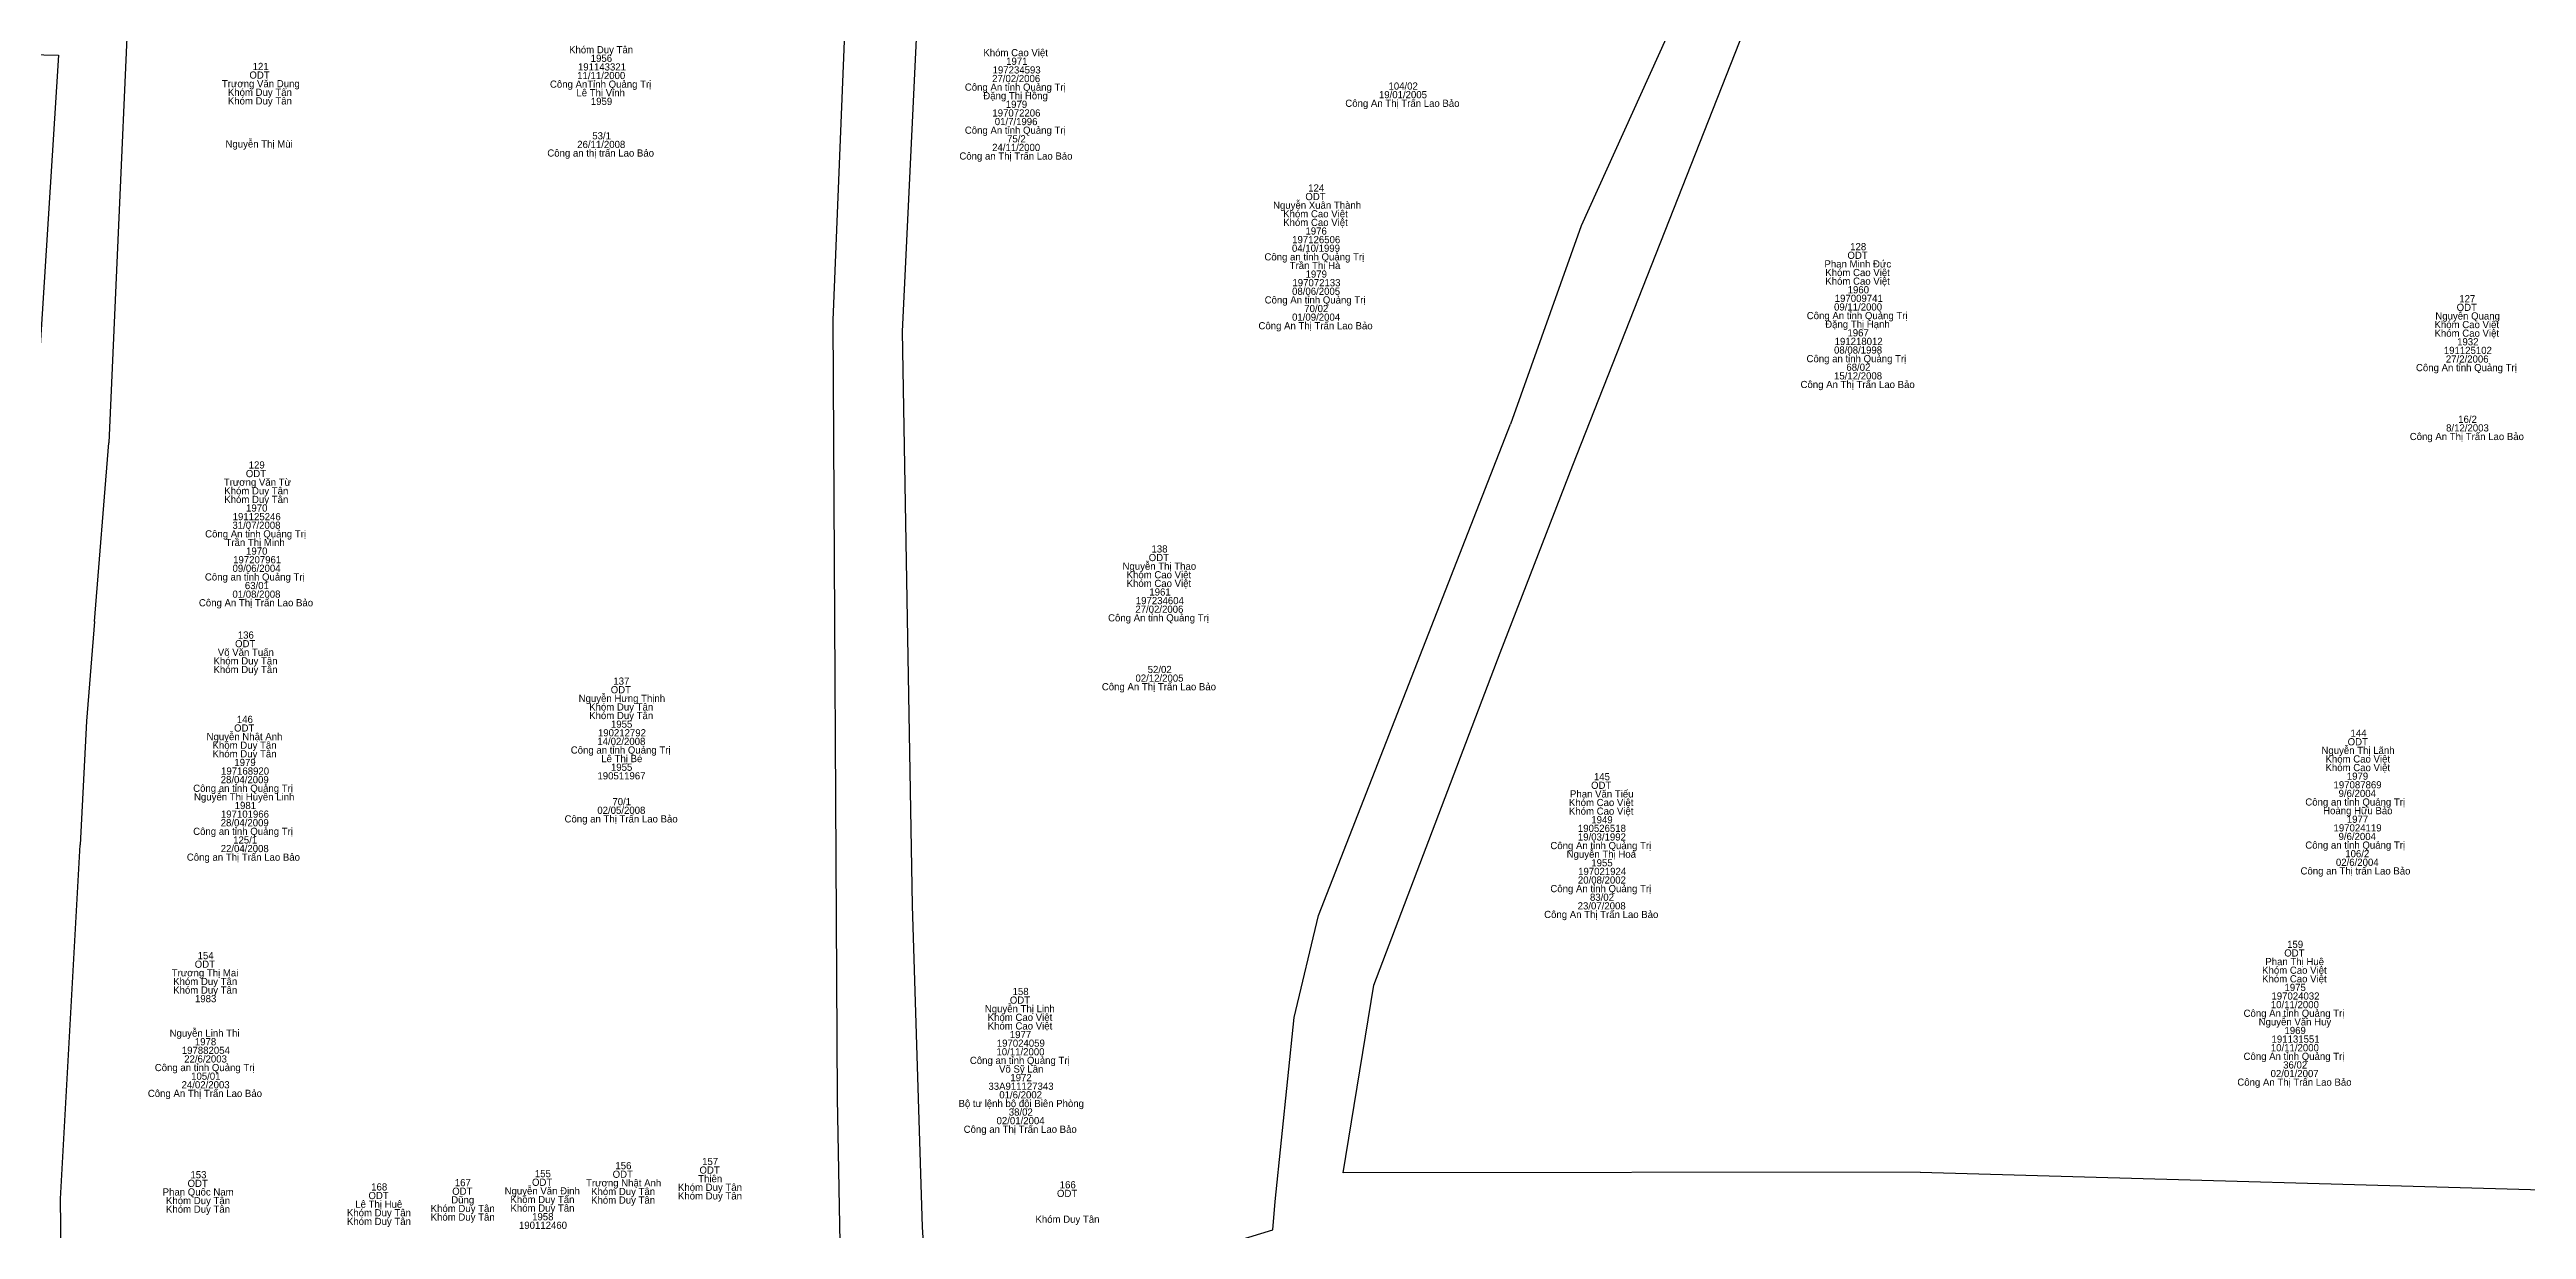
# Model space of a CAD drawing. Extents: x 535932 to 536577, y 1836990 to 1837547.
# Drawn here: x 536156.8 to 536363.9, y 1837119.6 to 1837218.2 of the extents above; entities that cross this region are included whole.
import ezdxf

# ---------------------------------------------------------------- set-up
doc = ezdxf.new("R2010")
doc.units = 0
doc.layers.add('Level 1', color=7, linetype='Continuous')
doc.layers.add('Level 23', color=7, linetype='Continuous')

msp = doc.modelspace()

# ---------------------------------------------------------------- linework, layer by layer
at = {"layer": 'Level 23'}
for p, q in [((536284.14, 1837183.46), (536298.8, 1837220.66)), ((536284.83, 1837203.46), (536278.93, 1837186.88)), ((536228.09, 1837194.64), (536228.92, 1837146.64)), ((536262.89, 1837145.8), (536278.93, 1837186.88)), ((536160.58, 1837170.38), (536161.78, 1837185.33)), ((536160.58, 1837170.38), (536159.91, 1837162.06)), ((536159.91, 1837162.06), (536159.37, 1837151.72)), ((536157.73, 1837122.12), (536159.37, 1837151.72)), ((536228.92, 1837146.64), (536229.76, 1837119.74)), ((536157.85, 1837113.9), (536157.73, 1837122.12))]:
    msp.add_line(p, q, dxfattribs=at)
for points in [[(536187.7, 1837237.74), (536165.15, 1837239.16), (536164.15, 1837238.69), (536161.78, 1837185.33)], [(536187.7, 1837237.74), (536210.47, 1837236.25), (536222, 1837234.89), (536223.97, 1837233.81), (536223.74, 1837231.29), (536222.29, 1837195.57)], [(536249.63, 1837233.21), (536230.02, 1837234.87), (536228.09, 1837194.64)], [(536249.63, 1837233.21), (536293.46, 1837225), (536294.09, 1837223.92), (536284.83, 1837203.46)], [(536138.01, 1837218.17), (536157.58, 1837217.74), (536153.79, 1837157.69), (536153.15, 1837156), (536151.09, 1837155.35), (536135.7, 1837155.07)], [(536222.29, 1837195.57), (536222.66, 1837130.54), (536223.06, 1837109.39), (536215.58, 1837108.49)], [(536313.19, 1837124.33), (536264.96, 1837124.3), (536267.52, 1837139.97), (536278.06, 1837167.75), (536284.14, 1837183.46)], [(536259.26, 1837121.9), (536260.86, 1837137.28), (536262.89, 1837145.8)], [(536313.19, 1837124.33), (536372.05, 1837122.68), (536378.43, 1837146.62)], [(536229.76, 1837119.74), (536230.27, 1837111.98), (536234.44, 1837111.99), (536259.08, 1837119.51), (536259.26, 1837121.9)]]:
    msp.add_lwpolyline(points, dxfattribs=at)

# ---------------------------------------------------------------- texts
at = {"layer": 'Level 1'}
for s, p in [('Khóm Duy Tân', (536200.25, 1837217.89)), ('1956', (536202.06, 1837217.17)), ('Khóm Cao Việt', (536234.88, 1837217.64)), ('1971', (536236.78, 1837216.92)), ('Trương Văn Dụng', (536171.23, 1837215.05)), ('ODT', (536173.53, 1837215.77)), ('121', (536173.8, 1837216.49)), ('Công AnTỉnh Quảng Trị', (536198.65, 1837215.01)), ('11/11/2000', (536200.93, 1837215.73)), ('191143321', (536200.99, 1837216.45)), ('Công An tỉnh Quảng Trị', (536233.33, 1837214.76)), ('27/02/2006', (536235.61, 1837215.48)), ('197234593', (536235.65, 1837216.2)), ('104/02', (536268.74, 1837214.85)), ('Khóm Duy Tân', (536171.73, 1837214.33)), ('Khóm Duy Tân', (536171.73, 1837213.61)), ('Lê Thị Vinh', (536200.86, 1837214.29)), ('1959', (536202.07, 1837213.57)), ('Đặng Thị Hồng', (536234.87, 1837214.04)), ('197072206', (536235.63, 1837212.6)), ('1979', (536236.75, 1837213.32)), ('Công An Thị Trấn Lao Bảo', (536265.13, 1837213.41)), ('19/01/2005', (536267.94, 1837214.13)), ('53/1', (536202.19, 1837210.69)), ('Công An tỉnh Quảng Trị', (536233.33, 1837211.16)), ('01/7/1996', (536235.83, 1837211.88)), ('75/2', (536236.86, 1837210.44)), ('Nguyễn Thị Mùi', (536171.53, 1837210.01)), ('Công an thị trấn Lao Bảo', (536198.43, 1837209.25)), ('26/11/2008', (536200.93, 1837209.97)), ('Công an Thị Trấn Lao Bảo', (536232.87, 1837209)), ('24/11/2000', (536235.61, 1837209.72)), ('124', (536262.03, 1837206.33)), ('Nguyễn Xuân Thành', (536259.09, 1837204.89)), ('ODT', (536261.79, 1837205.61)), ('Khóm Cao Việt', (536259.94, 1837204.17)), ('Khóm Cao Việt', (536259.94, 1837203.45)), ('1976', (536261.8, 1837202.73)), ('Công an tỉnh Quảng Trị ', (536258.37, 1837200.57)), ('04/10/1999', (536260.67, 1837201.29)), ('197126506', (536260.69, 1837202.01)), ('ODT', (536307.1, 1837200.7)), ('128', (536307.33, 1837201.42)), ('Trần Thị Hà', (536260.48, 1837199.85)), ('197072133', (536260.71, 1837198.41)), ('1979', (536261.81, 1837199.13)), ('Phan Minh Đức', (536305.18, 1837199.98)), ('Khóm Cao Việt', (536305.25, 1837199.26)), ('Khóm Cao Việt', (536305.25, 1837198.54)), ('Công An tỉnh Quảng Trị', (536258.39, 1837196.97)), ('08/06/2005', (536260.68, 1837197.69)), ('70/02', (536261.7, 1837196.25)), ('09/11/2000', (536305.98, 1837196.38)), ('197009741', (536306.04, 1837197.1)), ('1960', (536307.12, 1837197.82)), ('ODT', (536358.02, 1837196.35)), ('127', (536358.24, 1837197.07)), ('Công An Thị Trấn Lao Bảo', (536257.87, 1837194.81)), ('01/09/2004', (536260.68, 1837195.53)), ('Công An tỉnh Quảng Trị', (536303.7, 1837195.66)), ('Đặng Thị Hạnh', (536305.24, 1837194.94)), ('1967', (536307.1, 1837194.22)), ('Khóm Cao Việt', (536356.17, 1837194.91)), ('Khóm Cao Việt', (536356.17, 1837194.19)), ('Nguyễn Quang', (536356.24, 1837195.63)), ('Công an tỉnh Quảng Trị ', (536303.68, 1837192.06)), ('08/08/1998', (536305.98, 1837192.78)), ('191218012', (536306.03, 1837193.5)), ('191125102', (536356.95, 1837192.75)), ('27/2/2006', (536357.12, 1837192.03)), ('1932', (536358.06, 1837193.47)), ('Công An Thị Trấn Lao Bảo', (536303.18, 1837189.9)), ('15/12/2008', (536305.98, 1837190.62)), ('68/02', (536307.01, 1837191.34)), ('Công An tỉnh Quảng Trị', (536354.62, 1837191.31)), ('Công An Thị Trấn Lao Bảo', (536354.1, 1837185.55)), ('8/12/2003', (536357.14, 1837186.27)), ('16/2', (536358.15, 1837186.99)), ('Trương Văn Từ', (536171.39, 1837181.73)), ('ODT', (536173.23, 1837182.45)), ('129', (536173.47, 1837183.17)), ('Khóm Duy Tân', (536171.43, 1837181.01)), ('Khóm Duy Tân', (536171.43, 1837180.29)), ('1970', (536173.25, 1837179.57)), ('Công An tỉnh Quảng Trị', (536169.83, 1837177.41)), ('31/07/2008', (536172.11, 1837178.13)), ('191125246', (536172.13, 1837178.85)), ('Trần Thị Minh', (536171.53, 1837176.69)), ('1970', (536173.25, 1837175.97)), ('ODT', (536248.7, 1837175.43)), ('138', (536248.93, 1837176.15)), ('Công an tỉnh Quảng Trị ', (536169.81, 1837173.81)), ('09/06/2004', (536172.12, 1837174.53)), ('197207961', (536172.17, 1837175.25)), ('Nguyễn Thị Thao', (536246.51, 1837174.71)), ('Khóm Cao Việt', (536246.85, 1837173.99)), ('Khóm Cao Việt', (536246.85, 1837173.27)), ('Công An Thị Trấn Lao Bảo', (536169.31, 1837171.65)), ('01/08/2008', (536172.11, 1837172.37)), ('63/01', (536173.15, 1837173.09)), ('27/02/2006', (536247.58, 1837171.11)), ('197234604', (536247.62, 1837171.83)), ('1961', (536248.75, 1837172.55)), ('Công An tỉnh Quảng Trị', (536245.3, 1837170.39)), ('Võ Văn Tuấn', (536170.89, 1837167.51)), ('ODT', (536172.33, 1837168.23)), ('136', (536172.56, 1837168.95)), ('Khóm Duy Tân', (536170.53, 1837166.79)), ('Khóm Duy Tân', (536170.53, 1837166.07)), ('137', (536203.95, 1837165.1)), ('02/12/2005', (536247.59, 1837165.35)), ('52/02', (536248.61, 1837166.07)), ('Nguyễn Hưng Thịnh', (536201.05, 1837163.66)), ('Khóm Duy Tân', (536201.93, 1837162.94)), ('ODT', (536203.73, 1837164.38)), ('Công An Thị Trấn Lao Bảo', (536244.78, 1837164.63)), ('ODT', (536172.25, 1837161.18)), ('146', (536172.48, 1837161.9)), ('Khóm Duy Tân', (536201.93, 1837162.22)), ('190212792', (536202.66, 1837160.78)), ('1955', (536203.75, 1837161.5)), ('Nguyễn Nhật Anh', (536169.95, 1837160.46)), ('Khóm Duy Tân', (536170.45, 1837159.74)), ('Khóm Duy Tân', (536170.45, 1837159.02)), ('Công an tỉnh Quảng Trị', (536200.39, 1837159.34)), ('14/02/2008', (536202.61, 1837160.06)), ('Nguyễn Thị Lãnh', (536346.72, 1837159.31)), ('ODT', (536348.91, 1837160.03)), ('144', (536349.15, 1837160.75)), ('28/04/2009', (536171.13, 1837156.86)), ('197168920', (536171.16, 1837157.58)), ('1979', (536172.27, 1837158.3)), ('190511967', (536202.62, 1837157.18)), ('Lê Thị Bé', (536202.94, 1837158.62)), ('1955', (536203.75, 1837157.9)), ('145', (536285.91, 1837157.11)), ('Khóm Cao Việt', (536347.06, 1837158.59)), ('Khóm Cao Việt', (536347.06, 1837157.87)), ('1979 ', (536348.84, 1837157.15)), ('Công an tỉnh Quảng Trị ', (536168.83, 1837156.14)), ('Nguyễn Thị Huyền Linh', (536168.9, 1837155.42)), ('1981', (536172.3, 1837154.7)), ('70/1', (536203.87, 1837155.02)), ('Khóm Cao Việt', (536283.82, 1837154.95)), ('Phan Văn Tiếu', (536283.91, 1837155.67)), ('ODT', (536285.67, 1837156.39)), ('Công an tỉnh Quảng Trị  ', (536345.37, 1837154.99)), ('197087869 ', (536347.73, 1837156.43)), ('9/6/2004 ', (536348.15, 1837155.71)), ('Công an tỉnh Quảng Trị ', (536168.83, 1837152.54)), ('28/04/2009', (536171.13, 1837153.26)), ('197101966', (536171.15, 1837153.98)), ('Công an Thị Trấn Lao Bảo', (536199.87, 1837153.58)), ('02/05/2008', (536202.61, 1837154.3)), ('Khóm Cao Việt', (536283.82, 1837154.23)), ('190526518', (536284.57, 1837152.79)), ('1949', (536285.69, 1837153.51)), ('Hoàng Hữu Bảo ', (536346.86, 1837154.27)), ('197024119 ', (536347.73, 1837152.83)), ('1977 ', (536348.84, 1837153.55)), ('Công an Thị Trấn Lao Bảo ', (536168.3, 1837150.38)), ('22/04/2008', (536171.13, 1837151.1)), ('125/1', (536172.17, 1837151.82)), ('Công An tỉnh Quảng Trị', (536282.27, 1837151.35)), ('Nguyễn Thị Hoá', (536283.63, 1837150.63)), ('19/03/1992', (536284.57, 1837152.07)), ('Công an tỉnh Quảng Trị  ', (536345.37, 1837151.39)), ('9/6/2004 ', (536348.15, 1837152.11)), ('106/2 ', (536348.71, 1837150.67)), ('20/08/2002', (536284.57, 1837148.47)), ('197021924', (536284.59, 1837149.19)), ('1955', (536285.69, 1837149.91)), ('Công an Thị trấn Lao Bảo  ', (536344.97, 1837149.23)), ('02/6/2004 ', (536347.93, 1837149.95)), ('Công An tỉnh Quảng Trị', (536282.27, 1837147.75)), ('23/07/2008', (536284.55, 1837146.31)), ('83/02', (536285.58, 1837147.03)), ('Công An Thị Trấn Lao Bảo', (536281.75, 1837145.59)), ('154', (536169.2, 1837142.15)), ('ODT', (536343.61, 1837142.37)), ('159', (536343.85, 1837143.09)), ('Trương Thị Mai', (536167.04, 1837140.71)), ('ODT', (536168.96, 1837141.43)), ('Khóm Cao Việt', (536341.76, 1837140.93)), ('Khóm Cao Việt', (536341.76, 1837140.21)), ('Phan Thị Huệ', (536342.03, 1837141.65)), ('Khóm Duy Tân', (536167.16, 1837139.99)), ('Khóm Duy Tân', (536167.16, 1837139.27)), ('1983', (536168.98, 1837138.55)), ('ODT', (536237.09, 1837138.43)), ('158', (536237.32, 1837139.15)), ('10/11/2000', (536342.49, 1837138.05)), ('197024032', (536342.54, 1837138.77)), ('1975', (536343.63, 1837139.49)), ('Nguyễn Thị Linh', (536235, 1837137.71)), ('Khóm Cao Việt', (536235.24, 1837136.99)), ('Khóm Cao Việt', (536235.24, 1837136.27)), ('Công An tỉnh Quảng Trị', (536340.21, 1837137.33)), ('Nguyễn Văn Huy', (536341.47, 1837136.61)), ('Nguyễn Linh Thi', (536166.86, 1837135.67)), ('197882054', (536167.88, 1837134.23)), ('1978', (536168.97, 1837134.95)), ('10/11/2000', (536235.97, 1837134.11)), ('197024059', (536236, 1837134.83)), ('1977', (536237.09, 1837135.55)), ('10/11/2000', (536342.49, 1837134.45)), ('191131551', (536342.55, 1837135.17)), ('1969', (536343.63, 1837135.89)), ('Công an tỉnh Quảng Trị', (536165.62, 1837132.79)), ('22/6/2003', (536168.08, 1837133.51)), ('105/01', (536168.66, 1837132.07)), ('Công an tỉnh Quảng Trị', (536233.75, 1837133.39)), ('Võ Sỹ Lân', (536236.19, 1837132.67)), ('1972', (536237.13, 1837131.95)), ('Công An tỉnh Quảng Trị', (536340.21, 1837133.73)), ('02/01/2007', (536342.47, 1837132.29)), ('36/02', (536343.52, 1837133.01)), ('Công An Thị Trấn Lao Bảo', (536165.04, 1837130.63)), ('24/02/2003', (536167.86, 1837131.35)), ('Bộ tư lệnh bộ đội Biên Phòng', (536232.8, 1837129.79)), ('33A911127343', (536235.3, 1837131.23)), ('01/6/2002', (536236.21, 1837130.51)), ('Công An Thị Trấn Lao Bảo', (536339.69, 1837131.57)), ('Công an Thị Trấn Lao Bảo', (536233.23, 1837127.63)), ('02/01/2004', (536235.98, 1837128.35)), ('38/02', (536237, 1837129.07)), ('153', (536168.6, 1837123.83)), ('155', (536197.39, 1837123.92)), ('ODT', (536203.89, 1837123.87)), ('156', (536204.12, 1837124.59)), ('Thiên', (536211.04, 1837123.5)), ('ODT', (536211.15, 1837124.22)), ('157', (536211.37, 1837124.94)), ('Phan Quốc Nam', (536166.28, 1837122.39)), ('Khóm Duy Tân', (536166.56, 1837121.67)), ('ODT', (536168.36, 1837123.11)), ('ODT', (536183.48, 1837122.09)), ('168', (536183.71, 1837122.81)), ('Dũng', (536190.4, 1837121.73)), ('ODT', (536190.48, 1837122.45)), ('167', (536190.7, 1837123.17)), ('Nguyễn Văn Định', (536194.86, 1837122.48)), ('Khóm Duy Tân', (536195.35, 1837121.76)), ('ODT', (536197.15, 1837123.2)), ('Trương Nhật Anh', (536201.67, 1837123.15)), ('Khóm Duy Tân', (536202.09, 1837122.43)), ('Khóm Duy Tân', (536202.09, 1837121.71)), ('Khóm Duy Tân', (536209.35, 1837122.78)), ('Khóm Duy Tân', (536209.35, 1837122.06)), ('ODT', (536241.03, 1837122.27)), ('166', (536241.26, 1837122.99)), ('Khóm Duy Tân', (536166.56, 1837120.95)), ('Khóm Duy Tân', (536181.68, 1837120.65)), ('Khóm Duy Tân', (536181.68, 1837119.93)), ('Lê Thị Huê', (536182.38, 1837121.37)), ('Khóm Duy Tân', (536188.68, 1837121.01)), ('Khóm Duy Tân', (536188.68, 1837120.29)), ('Khóm Duy Tân', (536195.35, 1837121.04)), ('190112460', (536196.06, 1837119.6)), ('1958', (536197.16, 1837120.32)), ('Khóm Duy Tân', (536239.23, 1837120.11))]:
    msp.add_text(s, height=0.6, dxfattribs=at).set_placement(p)

doc.saveas('drawing.dxf')
